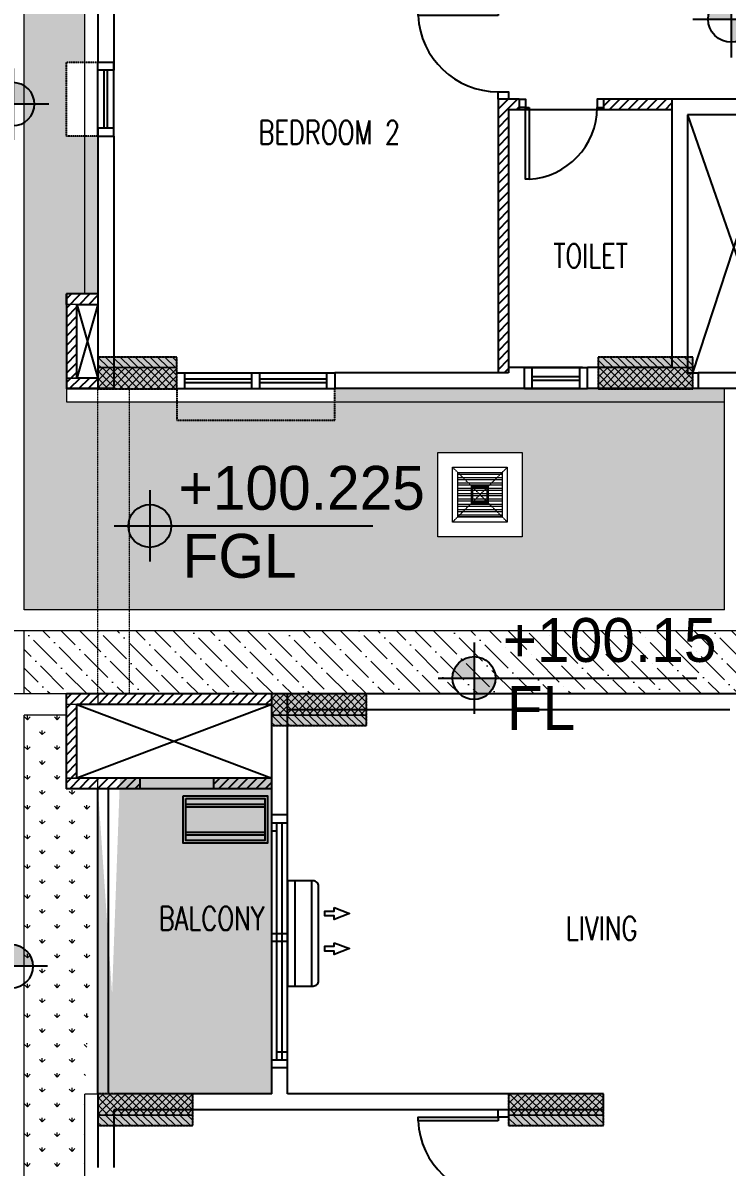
# Model space of a CAD drawing. Header units: millimetres. Extents: x 7964926 to 16080295, y -6277184 to -2986664.
# Drawn here: x 8061824 to 8068511, y -3119480 to -3108610 of the extents above; entities that cross this region are included whole.
import ezdxf

# ---------------------------------------------------------------- set-up
doc = ezdxf.new("R2010")
doc.units = ezdxf.units.MM
doc.header["$LTSCALE"] = 2000
doc.header["$MEASUREMENT"] = 0
for name, pattern in [('( Hidden )', [0.375, 0.25, -0.125]), ('1', [0, 0, 0]), ('DASHED2', [0.375, 0.25, -0.125]), ('HIDDEN', [0.375, 0.25, -0.125])]:
    doc.linetypes.add(name, pattern=pattern)
for name, color, linetype in [('a-AC units', 7, 'Continuous'), ('a-chajja', 2, 'HIDDEN'), ('a-col', 8, 'DASHED2'), ('a-cutout', 8, 'Continuous'), ('a-door', 8, 'Continuous'), ('a-ele 1', 8, 'Continuous'), ('a-hat col', 252, 'Continuous'), ('a-hatch wall', 8, 'Continuous'), ('a-railing', 2, 'Continuous'), ('a-text m', 8, 'Continuous'), ('a-tile drop', 1, 'Continuous'), ('a-wall', 8, 'Continuous'), ('a-window', 8, 'Continuous'), ('L-FL', 7, 'Continuous')]:
    doc.layers.add(name, color=color, linetype=linetype)
for name, color, linetype, lineweight in [('L - paving', 9, 'Continuous', 5), ('L-CHAMBERS', 50, 'Continuous', 5), ('L-CORECUT', 4, 'Continuous', 5), ('L-ELE 1', 24, 'Continuous', 20), ('L-ELE 2', 30, 'Continuous', 15), ('L-Paver 400x400', 250, '1', 13), ('L-SHRUBS', 96, 'Continuous', 18), ('STR-Balcony', 250, 'Continuous', 15), ('STR-Column', 250, 'Continuous', 15), ('STR-Column Hatch', 250, 'Continuous', 15), ('STR-Podium Beam', 8, 'Continuous', 15), ('STR-RCC Up Stand', 250, 'Continuous', 15)]:
    doc.layers.add(name, color=color, linetype=linetype, lineweight=lineweight)
doc.styles.add('a-100 txt m', font='romans.shx', dxfattribs={"width": 0.75, "height": 300})
doc.styles.add('Century Gothic', font='GOTHIC.TTF')
doc.styles.get("Standard").update_dxf_attribs({"font": 'romans.shx', "width": 0.75})
pattern_1 = [(45, (1424320.437, 166168.526), (-44.1941738, 44.1941738), [])]
pattern_2 = [(315, (7565697.237, -600600.35), (35.3553391, 35.3553391), []), (45, (7565697.237, -600600.35), (-35.3553391, 35.3553391), [])]
pattern_3 = [(315, (7570347.237, -600600.35), (35.3553391, 35.3553391), []), (45, (7570347.237, -600600.35), (-35.3553391, 35.3553391), [])]
pattern_4 = [(315, (7567347.237, -603700.35), (35.3553391, 35.3553391), []), (45, (7567347.237, -603700.35), (-35.3553391, 35.3553391), [])]
pattern_5 = [(315, (7565697.237, -607500.35), (35.3553391, 35.3553391), []), (45, (7565697.237, -607500.35), (-35.3553391, 35.3553391), [])]
pattern_6 = [(315, (7569497.237, -607500.35), (35.3553391, 35.3553391), []), (45, (7569497.237, -607500.35), (-35.3553391, 35.3553391), [])]
pattern_7 = [(315, (7673827.187, -621612.335), (35.3553391, 35.3553391), [])]
pattern_8 = [(315, (7677627.187, -621612.335), (35.3553391, 35.3553391), [])]
pattern_9 = [(315, (7675477.187, -617812.335), (35.3553391, 35.3553391), [])]
pattern_10 = [(315, (7678477.186, -614412.335), (35.3553391, 35.3553391), [])]
pattern_11 = [(315, (7673827.186, -614412.335), (35.3553391, 35.3553391), [])]

# ---------------------------------------------------------------- blocks, each defined once
blk = doc.blocks.new('basement - column')
at = {"layer": 'a-hat col'}
h = blk.add_hatch(color=256, dxfattribs=at)
h.dxf.hatch_style = 1
h.paths.add_polyline_path([(75200, -25724), (74450, -25724), (74450, -26024), (75200, -26024)])
h = blk.add_hatch(color=256, dxfattribs=at)
h.dxf.hatch_style = 1
h.paths.add_polyline_path([(80100, -25724), (79200, -25724), (79200, -26024), (80100, -26024)])
h = blk.add_hatch(color=256, dxfattribs=at)
h.dxf.hatch_style = 1
h.paths.add_polyline_path([(77000, -28924), (76100, -28924), (76100, -29224), (77000, -29224)])
h = blk.add_hatch(color=256, dxfattribs=at)
h.dxf.hatch_style = 1
h.paths.add_polyline_path([(75350, -32724), (74450, -32724), (74450, -33024), (75350, -33024)])
h = blk.add_hatch(color=256, dxfattribs=at)
h.dxf.hatch_style = 1
h.paths.add_polyline_path([(79250, -32724), (78350, -32724), (78350, -33024), (79250, -33024)])
at = {"layer": 'a-col', "linetype": 'DASHED2', "ltscale": 0.001}
for points in [[(74450, -25724), (74450, -26024), (75200, -26024), (75200, -25724)], [(79200, -25724), (79200, -26024), (80100, -26024), (80100, -25724)], [(76100, -28924), (76100, -29224), (77000, -29224), (77000, -28924)], [(74450, -32724), (74450, -33024), (75350, -33024), (75350, -32724)], [(78350, -32724), (78350, -33024), (79250, -33024), (79250, -32724)]]:
    blk.add_lwpolyline(points, close=True, dxfattribs=at)
blk = doc.blocks.new('finish lvl')
h = blk.add_hatch(color=256)
edge = h.paths.add_edge_path()
edge.add_ellipse((0.0378, 0.003), major_axis=(-0.0305, 0.0305), ratio=1, start_angle=-45, end_angle=45)
edge.add_line((-0.0053, 0.003), (0.0378, 0.003))
edge.add_line((0.0378, 0.003), (0.0378, 0.0461))
edge = h.paths.add_edge_path()
edge.add_ellipse((0.0378, 0.003), major_axis=(-0.0305, 0.0305), ratio=1, start_angle=135, end_angle=225)
edge.add_line((0.0809, 0.003), (0.0378, 0.003))
edge.add_line((0.0378, 0.003), (0.0378, -0.0401))
for p, q in [((0.0378, 0.0748), (0.0378, -0.0688)), ((-0.034, 0.003), (0.4857, 0.003))]:
    blk.add_line(p, q)
blk.add_ellipse((0.0378, 0.003), major_axis=(-0.0305, 0.0305), ratio=1, start_param=1.570796326794534, end_param=7.85398163397412)
at = {"layer": 'L-FL'}
for tag, p in [('%%P0.00', (0.1256, 0.0357)), ('FIN.LVL.', (0.1075, -0.103))]:
    blk.add_attdef(tag, p, '', height=0.08, dxfattribs=at)
blk = doc.blocks.new('*U161')
blk.add_line((70, 0), (70, 0))
blk.add_lwpolyline([(795, 100), (795, 859), (830, 859), (830, 100)], close=True)
for points in [[(0, 100), (70, 100), (70, 0), (0, 0)], [(900, 0), (830, 0), (830, 100), (900, 100)]]:
    blk.add_lwpolyline(points)
blk.add_arc((830, 100), 760, 92.6396, 180)
blk = doc.blocks.new('sd2400')
for p, q in [((0, 150), (2400, 150)), ((75, 150), (75, 0)), ((1200, 150), (1200, 0)), ((1275, 150), (1275, 0)), ((2250, 150), (2250, 100)), ((2325, 150), (2325, 0)), ((0, 0), (2400, 0)), ((75, 100), (2325, 100)), ((75, 50), (2325, 50)), ((150, 100), (150, 0))]:
    blk.add_line(p, q)
blk = doc.blocks.new('*U160')
for points in [[(0, 80), (60, 80), (60, 0), (0, 0)], [(800, 80), (740, 80), (740, 0), (800, 0)]]:
    blk.add_lwpolyline(points)
blk.add_lwpolyline([(95, 0), (95, -679), (60, -679), (60, 0)], close=True)
blk.add_arc((57, 2), 683, 273.153, 359.7973)
blk = doc.blocks.new('AC IDU')
at = {"color": 8}
for p, q in [((419493, 283872), (419493, 284872)), ((419651, 283872), (419651, 284872))]:
    blk.add_line(p, q, dxfattribs=at)
blk.add_lwpolyline([(419423, 284872), (419668, 284872, -0.414214), (419718, 284822), (419718, 283922, -0.414214), (419668, 283872), (419423, 283872)], format="xyb", close=True, dxfattribs=at)
at = {"color": 252}
for points in [[(419867, 284460), (420012, 284516), (419867, 284573), (419867, 284539), (419776, 284539), (419776, 284494), (419867, 284494)], [(419867, 284126), (420012, 284183), (419867, 284239), (419867, 284205), (419776, 284205), (419776, 284160), (419867, 284160)]]:
    blk.add_lwpolyline(points, close=True, dxfattribs=at)
blk = doc.blocks.new('AC ODU')
at = {"color": 8}
for p, q in [((420369, 284087), (421119, 284087)), ((420369, 284062), (421119, 284062)), ((420369, 283822), (421119, 283822)), ((420369, 283797), (421119, 283797))]:
    blk.add_line(p, q, dxfattribs=at)
for points in [[(420344, 284167), (421144, 284167), (421144, 283717), (420344, 283717)], [(420369, 284142), (421119, 284142), (421119, 283742), (420369, 283742)]]:
    blk.add_lwpolyline(points, close=True, dxfattribs=at)
blk = doc.blocks.new('block 2')
at = {"layer": 'a-hatch wall'}
h = blk.add_hatch(dxfattribs=at)
h.set_pattern_fill('ANSI31', color=256, scale=500)
h.set_pattern_definition(pattern_1)
h.paths.add_polyline_path([(8144019, -2872780), (8144119, -2872780), (8144119, -2872680), (8143919, -2872680), (8143919, -2875280), (8144019, -2875280)])
h = blk.add_hatch(dxfattribs=at)
h.set_pattern_fill('ANSI31', color=256, scale=500)
h.set_pattern_definition(pattern_1)
h.paths.add_polyline_path([(8145569, -2872680), (8144919, -2872680), (8144919, -2872780), (8145569, -2872780)])
h = blk.add_hatch(dxfattribs=at)
h.set_pattern_fill('ANSI31', color=256, scale=500)
h.set_pattern_definition(pattern_1)
h.paths.add_polyline_path([(8139919, -2874630), (8140119, -2874630), (8140119, -2874530), (8139819, -2874530), (8139819, -2875430), (8140119, -2875430), (8140119, -2875330), (8139919, -2875330)])
h = blk.add_hatch(dxfattribs=at)
h.set_pattern_fill('ANSI31', color=256, scale=500)
h.set_pattern_definition(pattern_1)
h.paths.add_polyline_path([(8140519, -2879130), (8139919, -2879130), (8139919, -2878430), (8141769, -2878430), (8141769, -2878330), (8139819, -2878330), (8139819, -2879230), (8140519, -2879230)])
h = blk.add_hatch(dxfattribs=at)
h.set_pattern_fill('ANSI31', color=256, scale=500)
h.set_pattern_definition(pattern_1)
h.paths.add_polyline_path([(8141769, -2879130), (8141219, -2879130), (8141219, -2879230), (8141769, -2879230)])
at = {"layer": 'a-chajja', "ltscale": 0.005}
for points in [[(8140119, -2873030), (8139819, -2873030), (8139819, -2872330), (8140119, -2872330)], [(8140869, -2875430), (8140869, -2875730), (8142369, -2875730), (8142369, -2875430)]]:
    blk.add_lwpolyline(points, dxfattribs=at)
at = {"layer": 'a-cutout', "linetype": 'HIDDEN', "ltscale": 1000}
for p, q in [((8145719, -2872830), (8146569, -2875280)), ((8145769, -2875280), (8146569, -2872830)), ((8140119, -2874630), (8139919, -2875330)), ((8139919, -2874630), (8140119, -2875330)), ((8141769, -2878430), (8139919, -2879130)), ((8139919, -2878430), (8141769, -2879130))]:
    blk.add_line(p, q, dxfattribs=at)
at = {"layer": 'a-ele 1'}
for p, q in [((8146569, -2875280), (8145819, -2875280)), ((8146519, -2875430), (8145819, -2875430)), ((8141219, -2879130), (8140519, -2879130)), ((8141219, -2879230), (8140519, -2879230))]:
    blk.add_line(p, q, dxfattribs=at)
at = {"layer": 'a-railing'}
for p, q in [((8140119, -2882130), (8140119, -2879230)), ((8140219, -2882130), (8140219, -2879230))]:
    blk.add_line(p, q, dxfattribs=at)
at = {"layer": 'a-tile drop', "color": 8}
blk.add_line((8144919, -2872780), (8144119, -2872780), dxfattribs=at)
at = {"layer": 'a-wall'}
for p, q in [((8140119, -2871630), (8140119, -2872330)), ((8140269, -2871780), (8140269, -2872330)), ((8140119, -2872330), (8140269, -2872330)), ((8143919, -2872680), (8143919, -2875280)), ((8144119, -2872680), (8143919, -2872680)), ((8144119, -2872680), (8144119, -2872780)), ((8144919, -2872680), (8144919, -2872780)), ((8148644, -2872680), (8144919, -2872680)), ((8145569, -2872680), (8145569, -2875230)), ((8144019, -2872780), (8144019, -2875280)), ((8144119, -2872780), (8144019, -2872780)), ((8145569, -2872780), (8144919, -2872780)), ((8145719, -2872830), (8145719, -2875280)), ((8146569, -2872830), (8145719, -2872830)), ((8140119, -2873030), (8140119, -2875330)), ((8140119, -2873030), (8140269, -2873030)), ((8140119, -2873030), (8140269, -2873030)), ((8140269, -2873030), (8140269, -2875280)), ((8140119, -2874530), (8139819, -2874530)), ((8139819, -2874530), (8139819, -2875430)), ((8140269, -2874530), (8140269, -2875430)), ((8140269, -2874530), (8140269, -2875280)), ((8139919, -2875330), (8139919, -2874630)), ((8139919, -2874630), (8140119, -2874630)), ((8144019, -2875280), (8142369, -2875280)), ((8142369, -2875280), (8142369, -2875430)), ((8144720, -2875230), (8144019, -2875230)), ((8144169, -2875430), (8144169, -2875230)), ((8145569, -2875230), (8144769, -2875230)), ((8144769, -2875430), (8144769, -2875230)), ((8145719, -2875280), (8145819, -2875280)), ((8145819, -2875280), (8145819, -2875430)), ((8140119, -2875330), (8139919, -2875330)), ((8140269, -2875430), (8139819, -2875430)), ((8144694, -2875430), (8142369, -2875430)), ((8145819, -2875430), (8144769, -2875430)), ((8139819, -2879230), (8139819, -2878330)), ((8141769, -2878330), (8139819, -2878330)), ((8141769, -2878330), (8140119, -2878330)), ((8141769, -2878330), (8140119, -2878330)), ((8146269, -2878330), (8141769, -2878330)), ((8141769, -2878955), (8141769, -2878330)), ((8141919, -2879230), (8141919, -2878330)), ((8139919, -2879130), (8139919, -2878430)), ((8141769, -2878430), (8139919, -2878430)), ((8141769, -2879480), (8141769, -2878430)), ((8146119, -2878480), (8141919, -2878480)), ((8141919, -2878955), (8141919, -2878480)), ((8141919, -2878955), (8141919, -2878480)), ((8141919, -2879480), (8141919, -2878480)), ((8140519, -2879230), (8139819, -2879230)), ((8140519, -2879130), (8139919, -2879130)), ((8140519, -2879230), (8140519, -2879130)), ((8141769, -2879130), (8141219, -2879130)), ((8141219, -2879230), (8141219, -2879130)), ((8141769, -2879230), (8141219, -2879230)), ((8141919, -2879480), (8141769, -2879480)), ((8141769, -2882130), (8141769, -2881880)), ((8141769, -2881880), (8141919, -2881880)), ((8141919, -2882130), (8141919, -2881880)), ((8140119, -2882130), (8140119, -2882830)), ((8141769, -2882130), (8140269, -2882130)), ((8141769, -2882130), (8140269, -2882130)), ((8144919, -2882130), (8141919, -2882130)), ((8144919, -2882280), (8144919, -2882130)), ((8140269, -2882280), (8140269, -2882830)), ((8144919, -2882280), (8140269, -2882280))]:
    blk.add_line(p, q, dxfattribs=at)
at = {"layer": 'a-window'}
for p, q in [((8140119, -2873030), (8140119, -2872330)), ((8140269, -2873030), (8140269, -2872330)), ((8140179, -2872955), (8140179, -2872405)), ((8140209, -2872955), (8140209, -2872405)), ((8140869, -2875280), (8142369, -2875280)), ((8140944, -2875430), (8140944, -2875280)), ((8141581, -2875430), (8141581, -2875280)), ((8141656, -2875430), (8141656, -2875280)), ((8142294, -2875430), (8142294, -2875280)), ((8144169, -2875230), (8144769, -2875230)), ((8144244, -2875430), (8144244, -2875230)), ((8144244, -2875313), (8144694, -2875313)), ((8144694, -2875430), (8144694, -2875230)), ((8140944, -2875338), (8141581, -2875338)), ((8140944, -2875373), (8141581, -2875373)), ((8141656, -2875338), (8142294, -2875338)), ((8141656, -2875373), (8142294, -2875373)), ((8144244, -2875348), (8144694, -2875348)), ((8140869, -2875430), (8142369, -2875430)), ((8144169, -2875430), (8144769, -2875430))]:
    blk.add_line(p, q, dxfattribs=at)
for points in [[(8140269, -2872330), (8140269, -2872405), (8140119, -2872405), (8140119, -2872330)], [(8140269, -2873030), (8140269, -2872955), (8140119, -2872955), (8140119, -2873030)]]:
    blk.add_lwpolyline(points, dxfattribs=at)
at = {"layer": 'a-AC units'}
blk.add_blockref('AC ODU', (7720584, -3163464), dxfattribs=at)
at = {"layer": 'a-AC units', "xscale": -1, "rotation": 180}
blk.add_blockref('AC IDU', (7722496, -2596233), dxfattribs=at)
at = {"layer": 'a-door', "rotation": 90}
for name, p in [('*U161', (8144019, -2872680)), ('sd2400', (8141919, -2881880)), ('*U161', (8144019, -2883180))]:
    blk.add_blockref(name, p, dxfattribs=at)
at = {"layer": 'a-door'}
blk.add_blockref('*U160', (8144119, -2872760), dxfattribs=at)
blk = doc.blocks.new('CHAMBERS')
at = {"layer": 'L-Paver 400x400', "true_color": 0x636466}
h = blk.add_hatch(dxfattribs=at)
h.set_pattern_fill('ANSI32', color=251, scale=135, angle=315)
h.set_pattern_definition([(0, (0.48, 1.42), (1e-14, 50.625), []), (0, (17.355, -15.46), (1e-14, 50.625), [])])
h.paths.add_polyline_path([(7999084, -3148058), (7998664, -3148058), (7998664, -3148478), (7999084, -3148478)])
at = {"layer": 'L-CHAMBERS', "color": 42}
for points in [[(7999274, -3148668), (7998474, -3148668), (7998474, -3147868), (7999274, -3147868)], [(7999134, -3148528), (7998614, -3148528), (7998614, -3148008), (7999134, -3148008)], [(7999084, -3148478), (7998664, -3148478), (7998664, -3148058), (7999084, -3148058)]]:
    blk.add_lwpolyline(points, close=True, dxfattribs=at)
at = {"layer": 'L-Paver 400x400', "color": 251, "linetype": '( Hidden )', "ltscale": 0.005, "true_color": 0x636466}
for p, q in [((7998614, -3148008), (7999134, -3148528)), ((7998614, -3148528), (7999134, -3148008))]:
    blk.add_line(p, q, dxfattribs=at)

msp = doc.modelspace()

# ---------------------------------------------------------------- hatches: boundary and pattern name
at = {"layer": 'L - paving'}
h = msp.add_hatch(dxfattribs=at)
h.set_pattern_fill('ANSI36', color=256, scale=1000, angle=90)
h.set_pattern_definition([(135, (0.13, -1e-05), (-243.067956, 66.2912607), [312.5, -62.5, 0, -62.5])])
edge = h.paths.add_edge_path()
edge.add_line((8068686.3, -3114385), (8061986.3, -3114385))
edge.add_line((8061836.3, -3114385), (8061836.3, -3114985))
edge.add_line((8061986.3, -3114985), (8062236.3, -3114985))
edge.add_line((8062236.3, -3114985), (8068686.3, -3114985))
edge.add_line((8068686.3, -3114985), (8068686.3, -3114385))
at = {"layer": 'L-SHRUBS'}
h = msp.add_hatch(dxfattribs=at)
h.set_pattern_fill('GRASS', color=256, scale=200)
h.paths.add_polyline_path([(8065764.1, -3112691.2), (8066564.1, -3112691.2), (8066564.1, -3113491.2), (8065764.1, -3113491.2)])
h.paths.add_polyline_path([(8062411.4, -3108157.1), (8061836.3, -3108157.1), (8061836.3, -3114185), (8068486.3, -3114185), (8068486.3, -3112085), (8068186.2, -3112085), (8068186.2, -3112085), (8067286.2, -3112085), (8064786.3, -3112085), (8064786.3, -3112210.1), (8063286.3, -3112210.1), (8062536.2, -3112210.1), (8062236.3, -3112210.1), (8062236.3, -3111185), (8062536.3, -3111185), (8062536.3, -3109685), (8062236.3, -3109685), (8062236.3, -3108985), (8062411.4, -3108985)])
h.paths.add_polyline_path([(8061836.3, -3107357.1), (8062411.4, -3107357.1), (8062411.4, -3105385), (8062236.3, -3105385), (8062236.3, -3104485), (8062536.3, -3104485), (8062536.3, -3101135), (8061986.3, -3101135), (8061836.3, -3101135)])
h.paths.add_polyline_path([(8061886.3, -3107547.1), (8062306.3, -3107547.1), (8062306.3, -3107967.1), (8062356.3, -3108017.1), (8062356.3, -3107497.1), (8061836.3, -3107497.1)])
h = msp.add_hatch(dxfattribs=at)
h.set_pattern_fill('GRASS', color=256, scale=200)
h.paths.add_polyline_path([(8062536.3, -3121682.1), (8061836.3, -3121682.1), (8061836.3, -3122385), (8062236.3, -3122385), (8062236.3, -3121685), (8062536.3, -3121685)])
h.paths.add_polyline_path([(8061836.3, -3120882.1), (8062411.1, -3120882.1), (8062429, -3120185), (8062411.1, -3120185), (8062411.1, -3119485), (8062411.1, -3119485), (8062411.1, -3119085), (8062411.3, -3119085), (8062411.3, -3118785), (8062536.3, -3115885), (8062236.3, -3115885), (8062236.3, -3115185), (8061836.3, -3115185)])
at = {"layer": 'STR-Balcony', "linetype": 'Continuous'}
h = msp.add_hatch(dxfattribs=at)
h.set_pattern_fill('DOTS', color=256, scale=400, style=0)
h.set_pattern_definition([(0, (5508973.427, -3743846.518), (12.5, 25), [0, -25])])
edge = h.paths.add_edge_path()
edge.add_line((8062536.1, -3118785), (8062536.3, -3115885))
edge.add_line((8062736.1, -3118785), (8062636.1, -3118785))
edge.add_line((8062745.2, -3115785), (8064186.1, -3115785))
edge.add_line((8064186.1, -3115585.4), (8064186.1, -3118785))
edge.add_line((8062736.1, -3118785), (8064186.1, -3118785))
at = {"layer": 'STR-Column Hatch'}
h = msp.add_hatch(dxfattribs=at)
h.set_pattern_fill('ANSI31', color=250, scale=400, angle=-90)
h.set_pattern_definition(pattern_11)
h.paths.add_polyline_path([(8062536.1, -3111785), (8062536.1, -3111885), (8063286.1, -3111885), (8063286.1, -3111785)])
h = msp.add_hatch(dxfattribs=at)
h.set_pattern_fill('ANSI31', color=250, scale=400, angle=-90)
h.set_pattern_definition(pattern_11)
h.paths.add_polyline_path([(8062536.1, -3111785), (8062536.1, -3111885), (8063286.1, -3111885), (8063286.1, -3111785)])
h = msp.add_hatch(dxfattribs=at)
h.set_pattern_fill('ANSI31', color=250, scale=400, angle=-90)
h.set_pattern_definition(pattern_10)
h.paths.add_polyline_path([(8067286.1, -3111785), (8067286.1, -3111885), (8068186.1, -3111885), (8068186.1, -3111785)])
h = msp.add_hatch(dxfattribs=at)
h.set_pattern_fill('ANSI31', color=250, scale=400, angle=-90)
h.set_pattern_definition(pattern_10)
h.paths.add_polyline_path([(8067286.1, -3111785), (8067286.1, -3111885), (8068186.1, -3111885), (8068186.1, -3111785)])
h = msp.add_hatch(dxfattribs=at)
h.set_pattern_fill('ANSI37', color=250, scale=400, angle=-90)
h.set_pattern_definition(pattern_2)
h.paths.add_polyline_path([(8062536.1, -3111885), (8062536.1, -3112085), (8063286.1, -3112085), (8063286.1, -3111885)])
h = msp.add_hatch(dxfattribs=at)
h.set_pattern_fill('ANSI37', color=250, scale=400, angle=-90)
h.set_pattern_definition(pattern_2)
h.paths.add_polyline_path([(8062536.1, -3111885), (8062536.1, -3112085), (8063286.1, -3112085), (8063286.1, -3111885)])
h = msp.add_hatch(dxfattribs=at)
h.set_pattern_fill('ANSI37', color=250, scale=400, angle=-90)
h.set_pattern_definition(pattern_2)
h.paths.add_polyline_path([(8062536.1, -3111885), (8062536.1, -3112085), (8063286.1, -3112085), (8063286.1, -3111885)])
h = msp.add_hatch(dxfattribs=at)
h.set_pattern_fill('ANSI37', color=250, scale=400, angle=-90)
h.set_pattern_definition(pattern_2)
h.paths.add_polyline_path([(8062536.1, -3111885), (8062536.1, -3112085), (8063286.1, -3112085), (8063286.1, -3111885)])
h = msp.add_hatch(dxfattribs=at)
h.set_pattern_fill('ANSI37', color=250, scale=400, angle=-90)
h.set_pattern_definition(pattern_3)
h.paths.add_polyline_path([(8067286.1, -3111885), (8067286.1, -3112085), (8068186.1, -3112085), (8068186.1, -3111885)])
h = msp.add_hatch(dxfattribs=at)
h.set_pattern_fill('ANSI37', color=250, scale=400, angle=-90)
h.set_pattern_definition(pattern_3)
h.paths.add_polyline_path([(8067286.1, -3111885), (8067286.1, -3112085), (8068186.1, -3112085), (8068186.1, -3111885)])
h = msp.add_hatch(dxfattribs=at)
h.set_pattern_fill('ANSI37', color=250, scale=400, angle=-90)
h.set_pattern_definition(pattern_3)
h.paths.add_polyline_path([(8067286.1, -3111885), (8067286.1, -3112085), (8068186.1, -3112085), (8068186.1, -3111885)])
h = msp.add_hatch(dxfattribs=at)
h.set_pattern_fill('ANSI37', color=250, scale=400, angle=-90)
h.set_pattern_definition(pattern_3)
h.paths.add_polyline_path([(8067286.1, -3111885), (8067286.1, -3112085), (8068186.1, -3112085), (8068186.1, -3111885)])
h = msp.add_hatch(dxfattribs=at)
h.set_pattern_fill('ANSI37', color=250, scale=400, angle=-90)
h.set_pattern_definition(pattern_4)
h.paths.add_polyline_path([(8064186.1, -3114985), (8064186.1, -3115185), (8065086.1, -3115185), (8065086.1, -3114985)])
h = msp.add_hatch(dxfattribs=at)
h.set_pattern_fill('ANSI37', color=250, scale=400, angle=-90)
h.set_pattern_definition(pattern_4)
h.paths.add_polyline_path([(8064186.1, -3114985), (8064186.1, -3115185), (8065086.1, -3115185), (8065086.1, -3114985)])
h = msp.add_hatch(dxfattribs=at)
h.set_pattern_fill('ANSI37', color=250, scale=400, angle=-90)
h.set_pattern_definition(pattern_4)
h.paths.add_polyline_path([(8064186.1, -3114985), (8064186.1, -3115185), (8065086.1, -3115185), (8065086.1, -3114985)])
h = msp.add_hatch(dxfattribs=at)
h.set_pattern_fill('ANSI37', color=250, scale=400, angle=-90)
h.set_pattern_definition(pattern_4)
h.paths.add_polyline_path([(8064186.1, -3114985), (8064186.1, -3115185), (8065086.1, -3115185), (8065086.1, -3114985)])
h = msp.add_hatch(dxfattribs=at)
h.set_pattern_fill('ANSI31', color=250, scale=400, angle=-90)
h.set_pattern_definition(pattern_9)
h.paths.add_polyline_path([(8064186.1, -3115185), (8064186.1, -3115285), (8065086.1, -3115285), (8065086.1, -3115185)])
h = msp.add_hatch(dxfattribs=at)
h.set_pattern_fill('ANSI31', color=250, scale=400, angle=-90)
h.set_pattern_definition(pattern_9)
h.paths.add_polyline_path([(8064186.1, -3115185), (8064186.1, -3115285), (8065086.1, -3115285), (8065086.1, -3115185)])
h = msp.add_hatch(dxfattribs=at)
h.set_pattern_fill('ANSI37', color=250, scale=400, angle=-90)
h.set_pattern_definition(pattern_5)
h.paths.add_polyline_path([(8062536.1, -3118785), (8062536.1, -3118985), (8063436.1, -3118985), (8063436.1, -3118785)])
h = msp.add_hatch(dxfattribs=at)
h.set_pattern_fill('ANSI37', color=250, scale=400, angle=-90)
h.set_pattern_definition(pattern_5)
h.paths.add_polyline_path([(8062536.1, -3118785), (8062536.1, -3118985), (8063436.1, -3118985), (8063436.1, -3118785)])
h = msp.add_hatch(dxfattribs=at)
h.set_pattern_fill('ANSI37', color=250, scale=400, angle=-90)
h.set_pattern_definition(pattern_5)
h.paths.add_polyline_path([(8062536.1, -3118785), (8062536.1, -3118985), (8063436.1, -3118985), (8063436.1, -3118785)])
h = msp.add_hatch(dxfattribs=at)
h.set_pattern_fill('ANSI37', color=250, scale=400, angle=-90)
h.set_pattern_definition(pattern_5)
h.paths.add_polyline_path([(8062536.1, -3118785), (8062536.1, -3118985), (8063436.1, -3118985), (8063436.1, -3118785)])
h = msp.add_hatch(dxfattribs=at)
h.set_pattern_fill('ANSI37', color=250, scale=400, angle=-90)
h.set_pattern_definition(pattern_6)
h.paths.add_polyline_path([(8066436.1, -3118785), (8066436.1, -3118985), (8067336.1, -3118985), (8067336.1, -3118785)])
h = msp.add_hatch(dxfattribs=at)
h.set_pattern_fill('ANSI37', color=250, scale=400, angle=-90)
h.set_pattern_definition(pattern_6)
h.paths.add_polyline_path([(8066436.1, -3118785), (8066436.1, -3118985), (8067336.1, -3118985), (8067336.1, -3118785)])
h = msp.add_hatch(dxfattribs=at)
h.set_pattern_fill('ANSI37', color=250, scale=400, angle=-90)
h.set_pattern_definition(pattern_6)
h.paths.add_polyline_path([(8066436.1, -3118785), (8066436.1, -3118985), (8067336.1, -3118985), (8067336.1, -3118785)])
h = msp.add_hatch(dxfattribs=at)
h.set_pattern_fill('ANSI37', color=250, scale=400, angle=-90)
h.set_pattern_definition(pattern_6)
h.paths.add_polyline_path([(8066436.1, -3118785), (8066436.1, -3118985), (8067336.1, -3118985), (8067336.1, -3118785)])
h = msp.add_hatch(dxfattribs=at)
h.set_pattern_fill('ANSI31', color=250, scale=400, angle=-90)
h.set_pattern_definition(pattern_7)
h.paths.add_polyline_path([(8062536.1, -3118985), (8062536.1, -3119085), (8063436.1, -3119085), (8063436.1, -3118985)])
h = msp.add_hatch(dxfattribs=at)
h.set_pattern_fill('ANSI31', color=250, scale=400, angle=-90)
h.set_pattern_definition(pattern_7)
h.paths.add_polyline_path([(8062536.1, -3118985), (8062536.1, -3119085), (8063436.1, -3119085), (8063436.1, -3118985)])
h = msp.add_hatch(dxfattribs=at)
h.set_pattern_fill('ANSI31', color=250, scale=400, angle=-90)
h.set_pattern_definition(pattern_8)
h.paths.add_polyline_path([(8066436.1, -3118985), (8066436.1, -3119085), (8067336.1, -3119085), (8067336.1, -3118985)])
h = msp.add_hatch(dxfattribs=at)
h.set_pattern_fill('ANSI31', color=250, scale=400, angle=-90)
h.set_pattern_definition(pattern_8)
h.paths.add_polyline_path([(8066436.1, -3118985), (8066436.1, -3119085), (8067336.1, -3119085), (8067336.1, -3118985)])

# ---------------------------------------------------------------- linework, layer by layer
at = {"layer": 'L-CORECUT', "const_width": 25}
msp.add_lwpolyline([(8066088.1, -3113019), (8066238.1, -3113019), (8066238.1, -3113169), (8066088.1, -3113169)], close=True, dxfattribs=at)
msp.add_lwpolyline([(8066088.1, -3113019), (8066238.1, -3113019), (8066238.1, -3113169), (8066088.1, -3113169)], close=True, dxfattribs=at)
at = {"layer": 'L-ELE 1'}
for p, q in [((8068486.3, -3114185), (8068486.3, -3112085)), ((8068686.3, -3114385), (8061636.3, -3114385)), ((8062236.3, -3114985), (8061636.3, -3114985))]:
    msp.add_line(p, q, dxfattribs=at)
at = {"layer": 'L-ELE 2'}
for p, q in [((8061836.3, -3114185), (8061836.3, -3101185)), ((8062411.4, -3111185), (8062411.4, -3108157.1)), ((8062236.4, -3112210.1), (8068486.4, -3112210.1)), ((8068486.3, -3114185), (8061836.3, -3114185)), ((8061836.3, -3114985), (8061836.3, -3114385)), ((8061836.3, -3122385), (8061836.3, -3115185)), ((8062236.3, -3115185), (8061836.3, -3115185)), ((8062536.3, -3118785), (8062411.3, -3118785))]:
    msp.add_line(p, q, dxfattribs=at)
for points in [[(8062236.3, -3112073.2), (8062236.3, -3112198.3)], [(8062236.4, -3112085), (8062236.4, -3112210.1)], [(8062411.1, -3120882.1), (8062411.1, -3118785)], [(8062411.3, -3120882.1), (8062411.3, -3118785)]]:
    msp.add_lwpolyline(points, dxfattribs=at)
at = {"layer": 'STR-Column', "color": 8}
for points in [[(8062536.1, -3111785), (8062536.1, -3111885), (8063286.1, -3111885), (8063286.1, -3111785)], [(8062536.1, -3111785), (8062536.1, -3111885), (8063286.1, -3111885), (8063286.1, -3111785)], [(8067286.1, -3111785), (8067286.1, -3111885), (8068186.1, -3111885), (8068186.1, -3111785)], [(8067286.1, -3111785), (8067286.1, -3111885), (8068186.1, -3111885), (8068186.1, -3111785)], [(8062536.1, -3111885), (8062536.1, -3112085), (8063286.1, -3112085), (8063286.1, -3111885)], [(8062536.1, -3111885), (8062536.1, -3112085), (8063286.1, -3112085), (8063286.1, -3111885)], [(8062536.1, -3111885), (8062536.1, -3112085), (8063286.1, -3112085), (8063286.1, -3111885)], [(8062536.1, -3111885), (8062536.1, -3112085), (8063286.1, -3112085), (8063286.1, -3111885)], [(8067286.1, -3111885), (8067286.1, -3112085), (8068186.1, -3112085), (8068186.1, -3111885)], [(8067286.1, -3111885), (8067286.1, -3112085), (8068186.1, -3112085), (8068186.1, -3111885)], [(8067286.1, -3111885), (8067286.1, -3112085), (8068186.1, -3112085), (8068186.1, -3111885)], [(8067286.1, -3111885), (8067286.1, -3112085), (8068186.1, -3112085), (8068186.1, -3111885)], [(8064186.1, -3114985), (8064186.1, -3115185), (8065086.1, -3115185), (8065086.1, -3114985)], [(8064186.1, -3114985), (8064186.1, -3115185), (8065086.1, -3115185), (8065086.1, -3114985)], [(8064186.1, -3114985), (8064186.1, -3115185), (8065086.1, -3115185), (8065086.1, -3114985)], [(8064186.1, -3114985), (8064186.1, -3115185), (8065086.1, -3115185), (8065086.1, -3114985)], [(8064186.1, -3115185), (8064186.1, -3115285), (8065086.1, -3115285), (8065086.1, -3115185)], [(8064186.1, -3115185), (8064186.1, -3115285), (8065086.1, -3115285), (8065086.1, -3115185)], [(8062536.1, -3118785), (8062536.1, -3118985), (8063436.1, -3118985), (8063436.1, -3118785)], [(8062536.1, -3118785), (8062536.1, -3118985), (8063436.1, -3118985), (8063436.1, -3118785)], [(8062536.1, -3118785), (8062536.1, -3118985), (8063436.1, -3118985), (8063436.1, -3118785)], [(8062536.1, -3118785), (8062536.1, -3118985), (8063436.1, -3118985), (8063436.1, -3118785)], [(8066436.1, -3118785), (8066436.1, -3118985), (8067336.1, -3118985), (8067336.1, -3118785)], [(8066436.1, -3118785), (8066436.1, -3118985), (8067336.1, -3118985), (8067336.1, -3118785)], [(8066436.1, -3118785), (8066436.1, -3118985), (8067336.1, -3118985), (8067336.1, -3118785)], [(8066436.1, -3118785), (8066436.1, -3118985), (8067336.1, -3118985), (8067336.1, -3118785)], [(8062536.1, -3118985), (8062536.1, -3119085), (8063436.1, -3119085), (8063436.1, -3118985)], [(8062536.1, -3118985), (8062536.1, -3119085), (8063436.1, -3119085), (8063436.1, -3118985)], [(8066436.1, -3118985), (8066436.1, -3119085), (8067336.1, -3119085), (8067336.1, -3118985)], [(8066436.1, -3118985), (8066436.1, -3119085), (8067336.1, -3119085), (8067336.1, -3118985)]]:
    msp.add_lwpolyline(points, close=True, dxfattribs=at)
at = {"layer": 'STR-Podium Beam', "linetype": 'HIDDEN', "lineweight": 5, "ltscale": 0.005}
for p, q in [((8062536.1, -3114985), (8062536, -3112085.1)), ((8062536.1, -3114985), (8062536, -3112085.1)), ((8062836.1, -3114985), (8062836, -3112085.1)), ((8062836.1, -3114985), (8062836, -3112085.1))]:
    msp.add_line(p, q, dxfattribs=at)
at = {"layer": 'STR-RCC Up Stand'}
for points in [[(8062236.1, -3111185.1), (8062536.1, -3111185.1), (8062536.1, -3111285.1), (8062236.1, -3111285.1)], [(8062236.1, -3111185.1), (8062536.1, -3111185.1), (8062536.1, -3111285.1), (8062236.1, -3111285.1)], [(8062336.1, -3111285.1), (8062236.1, -3111285.1), (8062236.1, -3111985.1), (8062336.1, -3111985.1)], [(8062336.1, -3111285.1), (8062236.1, -3111285.1), (8062236.1, -3111985.1), (8062336.1, -3111985.1)], [(8062236.1, -3112085.1), (8062536.1, -3112085.1), (8062536.1, -3111985.1), (8062236.1, -3111985.1)], [(8062236.1, -3112085.1), (8062536.1, -3112085.1), (8062536.1, -3111985.1), (8062236.1, -3111985.1)], [(8062236.1, -3114985), (8062536.1, -3114985), (8062536.1, -3115085), (8062236.1, -3115085)], [(8062236.1, -3114985), (8062536.1, -3114985), (8062536.1, -3115085), (8062236.1, -3115085)], [(8062336.1, -3115085), (8062236.1, -3115085), (8062236.1, -3115785), (8062336.1, -3115785)], [(8062336.1, -3115085), (8062236.1, -3115085), (8062236.1, -3115785), (8062336.1, -3115785)], [(8062236.1, -3115885), (8062536.1, -3115885), (8062536.1, -3115785), (8062236.1, -3115785)], [(8062236.1, -3115885), (8062536.1, -3115885), (8062536.1, -3115785), (8062236.1, -3115785)]]:
    msp.add_lwpolyline(points, close=True, dxfattribs=at)

# ---------------------------------------------------------------- block references
at = {"layer": 'a-ele 1', "lineweight": 25}
msp.add_blockref('block 2', (-77582.5, -236654.6), dxfattribs=at)
at = {"layer": 'L-CHAMBERS', "color": 8}
msp.add_blockref('CHAMBERS', (67289.9, 35176.5), dxfattribs=at)
msp.add_blockref('CHAMBERS', (67289.9, 35176.5), dxfattribs=at)
at = {"layer": 'L-FL', "ltscale": 0.5}
ref = msp.add_blockref('finish lvl', (8068357.6, -3108590.9), dxfattribs=dict(at, xscale=5072.207576094606, yscale=5072.207576094606, zscale=5072.207576094606, rotation=0.0002105369682294075))
ref.add_attrib('FIN.LVL.', '+100.25M SSL', (8069231.3, -3109111.7, 0), dxfattribs={"ltscale": 0.5, "height": 447.12, "rotation": 0.00021, "style": 'Century Gothic'})
ref.add_attrib('%%P0.00', '+100.30 FFL', (8068842, -3108410.8), dxfattribs={"ltscale": 0.5, "height": 447.12, "rotation": 0.00021, "style": 'Century Gothic'})
ref = msp.add_blockref('finish lvl', (8061909.1, -3109395.8), dxfattribs=dict(at, xscale=-4725.606725105102, yscale=4725.606725105103, zscale=4725.606725105103, rotation=0.0002105370784111216))
ref.add_attrib('FIN.LVL.', 'TOC', (8060221.2, -3109873.9, 0), dxfattribs={"ltscale": 0.5, "height": 416.57, "rotation": 0.00021, "style": 'Century Gothic'})
ref.add_attrib('%%P0.00', '+100.275', (8059010.1, -3109228), dxfattribs={"ltscale": 0.5, "height": 416.57, "rotation": 0.00021, "style": 'Century Gothic'})
ref = msp.add_blockref('finish lvl', (8062850.6, -3113402.8), dxfattribs=dict(at, xscale=4725.606725105103, yscale=4725.606725105103, zscale=4725.606725105103, rotation=0.0002105369682294075))
ref.add_attrib('FIN.LVL.', 'FGL', (8063339.5, -3113880.9, 0), dxfattribs={"ltscale": 0.5, "height": 416.57, "rotation": 0.00021, "style": 'Century Gothic'})
ref.add_attrib('%%P0.00', '+100.225', (8063302, -3113235), dxfattribs={"ltscale": 0.5, "height": 416.57, "rotation": 0.00021, "style": 'Century Gothic'})
ref = msp.add_blockref('finish lvl', (8065929.3, -3114848.3), dxfattribs=dict(at, xscale=4725.606725105103, yscale=4725.606725105103, zscale=4725.606725105103, rotation=0.0002105369682425805))
ref.add_attrib('FIN.LVL.', 'FL', (8066418.1, -3115326.4, 0), dxfattribs={"ltscale": 0.5, "height": 416.57, "rotation": 0.00021, "style": 'Century Gothic'})
ref.add_attrib('%%P0.00', '+100.15', (8066380.7, -3114680.5), dxfattribs={"ltscale": 0.5, "height": 416.57, "rotation": 0.00021, "style": 'Century Gothic'})
ref = msp.add_blockref('finish lvl', (8061896.6, -3117586.3), dxfattribs=dict(at, xscale=-4725.606725105103, yscale=4725.606725105103, zscale=4725.606725105103, rotation=0.0002105370784111216))
ref.add_attrib('FIN.LVL.', 'TOC', (8060208.7, -3118064.4, 0), dxfattribs={"ltscale": 0.5, "height": 416.57, "rotation": 0.00021, "style": 'Century Gothic'})
ref.add_attrib('%%P0.00', '+100.275', (8058997.6, -3117418.5), dxfattribs={"ltscale": 0.5, "height": 416.57, "rotation": 0.00021, "style": 'Century Gothic'})
at = {"layer": 'STR-Column', "ltscale": 1000}
msp.add_blockref('basement - column', (7988086.1, -3086060.7), dxfattribs=at)

# ---------------------------------------------------------------- texts
at = {"layer": 'a-text m', "char_height": 225, "attachment_point": 3, "style": 'a-100 txt m'}
for s, insert in [('BEDROOM 2', (8065405.7, -3109538.6)), ('TOILET', (8067569.4, -3110710.4)), ('BALCONY', (8064118.3, -3117005.1)), ('LIVING', (8067660, -3117099.8))]:
    msp.add_mtext_dynamic_manual_height_columns(s, width=2510.623, gutter_width=1, heights=[0], dxfattribs=dict(at, insert=insert))

doc.saveas('drawing.dxf')
